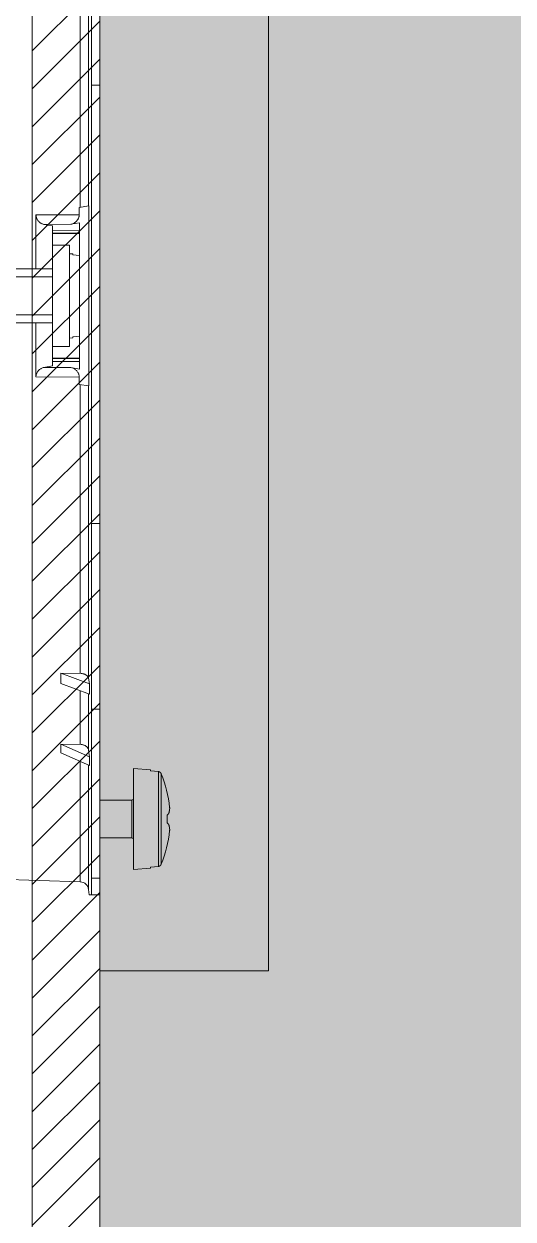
# Model space of a CAD drawing. Header units: millimetres. Extents: x -853320 to 19484, y -510814 to 9708.
# Drawn here: x 14129.4 to 14158.4, y 7631.1 to 7701.9 of the extents above; entities that cross this region are included whole.
import ezdxf

# ---------------------------------------------------------------- set-up
doc = ezdxf.new("R2010")
doc.units = ezdxf.units.MM
doc.layers.add('.', color=8, linetype='Continuous')
for name, color, linetype, lineweight in [('F_BETACRYL o CORIAN', 123, 'Continuous', 5), ('F_DIBOND_soffitto_cassone', 7, 'Continuous', 5), ('F_ELETTRICO', 22, 'Continuous', 5), ('F_IMPIANTO IDRAULICO', 7, 'Continuous', 5), ('F_MINERAL WALL', 6, 'Continuous', 5)]:
    doc.layers.add(name, color=color, linetype=linetype, lineweight=lineweight)

# ---------------------------------------------------------------- blocks, each defined once
blk = doc.blocks.new('MOBILE LAVABO_bagno doppia_pianta_rev.02')
at = {"layer": '.', "lineweight": 5, "transparency": 33554687}
h = blk.add_hatch(color=256, dxfattribs=at)
h.dxf.hatch_style = 1
edge = h.paths.add_edge_path(flags=16)
edge.add_line((4934.269, -5797.197), (4934.269, -6079.197))
edge.add_arc((4925.269, -6079.197), 9, -90, 0, ccw=False)
edge.add_line((4925.269, -6088.197), (4503.269, -6088.197))
edge.add_arc((4503.269, -6079.197), 9, 180, 270, ccw=False)
edge.add_line((4494.269, -6079.197), (4494.269, -5797.197))
edge.add_arc((4503.269, -5797.197), 9, 90, 180, ccw=False)
edge.add_line((4503.269, -5788.197), (4925.269, -5788.197))
edge.add_arc((4925.269, -5797.197), 9, 0, 90, ccw=False)
h.paths.add_polyline_path([(4314.269, -6188.197), (5114.269, -6188.197), (5114.269, -5668.197), (4314.269, -5668.197)])
at = {"layer": 'F_BETACRYL o CORIAN'}
blk.add_lwpolyline([(4314.269, -6188.197), (5114.269, -6188.197), (5114.269, -5668.197), (4314.269, -5668.197)], close=True, dxfattribs=at)
blk = doc.blocks.new('SCATOLA INCASSO_1 P_sezione e pianta')
at = {"layer": 'F_ELETTRICO', "transparency": 33554508}
h = blk.add_hatch(color=5, dxfattribs=at)
h.dxf.hatch_style = 1
h.paths.add_polyline_path([(55422.364, -13644.128), (55432.364, -13644.128), (55432.364, -13724.128), (55422.364, -13724.128)])
at = {"layer": 'F_ELETTRICO'}
for p, q in [((55432.364, -13719.628), (55432.364, -13648.628)), ((55432.864, -13719.628), (55432.864, -13648.628)), ((55433.029, -13678.793), (55433.029, -13661.467)), ((55433.518, -13678.871), (55433.518, -13661.753)), ((55432.864, -13671.645), (55432.364, -13671.645)), ((55433.017, -13689.463), (55433.017, -13678.793)), ((55433.585, -13678.881), (55433.017, -13678.793)), ((55433.585, -13679.318), (55433.585, -13678.881)), ((55436.147, -13679.326), (55433.585, -13679.318)), ((55436.147, -13679.326), (55436.147, -13682.528)), ((55433.564, -13688.461), (55433.564, -13679.795)), ((55434.074, -13679.883), (55433.564, -13679.795)), ((55433.564, -13680.243), (55435.164, -13680.248)), ((55433.564, -13680.412), (55435.164, -13680.407)), ((55435.164, -13680.433), (55433.564, -13680.433)), ((55435.674, -13679.888), (55434.074, -13679.883)), ((55435.164, -13679.977), (55435.674, -13679.888)), ((55435.164, -13688.279), (55435.164, -13679.977)), ((55434.164, -13687.128), (55434.164, -13681.128)), ((55434.164, -13681.128), (55435.164, -13681.128)), ((55433.964, -13681.696), (55433.564, -13681.732)), ((55433.964, -13681.645), (55434.164, -13681.628)), ((55433.964, -13681.645), (55433.964, -13681.696)), ((55437.364, -13682.528), (55435.164, -13682.528)), ((55435.164, -13683.003), (55438.092, -13683.003)), ((55435.164, -13685.253), (55438.092, -13685.253)), ((55437.364, -13685.728), (55435.164, -13685.728)), ((55436.147, -13685.728), (55436.147, -13688.93)), ((55433.564, -13686.524), (55433.964, -13686.559)), ((55433.964, -13686.559), (55433.964, -13686.61)), ((55433.964, -13686.61), (55434.164, -13686.628)), ((55434.164, -13687.128), (55435.164, -13687.128)), ((55435.164, -13687.822), (55433.564, -13687.822)), ((55433.564, -13687.844), (55435.164, -13687.849)), ((55433.564, -13688.012), (55435.164, -13688.008)), ((55433.564, -13688.461), (55434.074, -13688.372)), ((55433.585, -13688.937), (55436.147, -13688.93)), ((55433.585, -13689.374), (55433.585, -13688.937)), ((55434.074, -13688.372), (55435.674, -13688.367)), ((55435.674, -13688.367), (55435.164, -13688.279)), ((55433.585, -13689.374), (55433.017, -13689.463)), ((55433.029, -13706.789), (55433.029, -13689.463)), ((55433.518, -13706.503), (55433.518, -13689.385)), ((55432.864, -13697.61), (55432.364, -13697.61)), ((55432.976, -13707.116), (55434.664, -13706.49)), ((55434.664, -13706.49), (55433.469, -13706.503)), ((55434.664, -13707.102), (55434.664, -13706.49)), ((55432.976, -13707.116), (55433.029, -13706.789)), ((55432.976, -13707.729), (55434.664, -13707.102)), ((55432.976, -13707.729), (55432.976, -13707.116)), ((55433.029, -13711.05), (55433.029, -13707.709)), ((55433.518, -13710.71), (55433.518, -13707.528)), ((55432.364, -13708.628), (55432.864, -13708.628)), ((55432.976, -13711.441), (55434.664, -13710.694)), ((55434.664, -13710.694), (55433.469, -13710.71)), ((55434.664, -13710.694), (55434.664, -13711.208)), ((55432.976, -13711.441), (55433.029, -13711.05)), ((55432.976, -13711.955), (55434.664, -13711.208)), ((55432.976, -13711.955), (55432.976, -13711.441)), ((55429.364, -13712.278), (55428.893, -13712.32)), ((55428.893, -13717.936), (55428.893, -13712.32)), ((55429.364, -13712.215), (55430.364, -13712.128)), ((55429.364, -13712.215), (55429.364, -13712.278)), ((55430.364, -13718.128), (55430.364, -13712.128)), ((55433.029, -13719.305), (55433.029, -13711.931)), ((55433.518, -13718.858), (55433.518, -13711.715)), ((55428.727, -13717.812), (55428.727, -13712.443)), ((55428.223, -13714.446), (55428.222, -13714.473)), ((55430.464, -13714.003), (55432.364, -13714.003)), ((55430.464, -13714.003), (55430.464, -13716.253)), ((55428.222, -13714.473), (55428.22, -13714.5)), ((55428.271, -13714.783), (55428.274, -13714.795)), ((55428.274, -13714.795), (55428.283, -13714.807)), ((55428.37, -13715.356), (55428.37, -13714.9)), ((55428.22, -13715.755), (55428.222, -13715.783)), ((55428.222, -13715.783), (55428.223, -13715.81)), ((55428.271, -13715.473), (55428.268, -13715.486)), ((55428.271, -13715.473), (55428.274, -13715.46)), ((55430.464, -13716.253), (55432.364, -13716.253)), ((55428.893, -13717.936), (55429.364, -13717.978)), ((55429.364, -13717.978), (55429.364, -13718.04)), ((55429.364, -13718.04), (55430.364, -13718.128)), ((55432.364, -13718.628), (55432.864, -13718.628)), ((55446.896, -13718.426), (55433.518, -13718.858)), ((55433.029, -13719.305), (55432.995, -13719.628)), ((55432.995, -13719.628), (55432.364, -13719.628))]:
    blk.add_line(p, q, dxfattribs=at)
at = {"layer": 'F_ELETTRICO', "color": 5}
blk.add_lwpolyline([(55422.364, -13644.128), (55432.364, -13644.128), (55432.364, -13724.128), (55422.364, -13724.128)], close=True, dxfattribs=at)
at = {"layer": 'F_ELETTRICO'}
for points in [[(55434.074, -13679.883), (55434.03, -13679.873), (55433.987, -13679.86), (55433.946, -13679.845), (55433.908, -13679.827), (55433.871, -13679.806), (55433.837, -13679.783), (55433.805, -13679.759), (55433.775, -13679.733), (55433.747, -13679.705), (55433.721, -13679.676), (55433.697, -13679.646), (55433.676, -13679.615), (55433.656, -13679.583), (55433.639, -13679.55), (55433.625, -13679.516), (55433.612, -13679.483), (55433.602, -13679.449), (55433.595, -13679.416), (55433.589, -13679.383), (55433.586, -13679.351), (55433.585, -13679.318)], [(55436.147, -13679.326), (55436.146, -13679.357), (55436.143, -13679.389), (55436.138, -13679.421), (55436.131, -13679.455), (55436.121, -13679.489), (55436.109, -13679.522), (55436.095, -13679.556), (55436.078, -13679.59), (55436.059, -13679.622), (55436.038, -13679.653), (55436.015, -13679.683), (55435.99, -13679.712), (55435.963, -13679.74), (55435.934, -13679.766), (55435.903, -13679.79), (55435.869, -13679.813), (55435.833, -13679.834), (55435.796, -13679.852), (55435.757, -13679.867), (55435.716, -13679.879), (55435.674, -13679.888)], [(55433.585, -13688.937), (55433.586, -13688.905), (55433.589, -13688.872), (55433.595, -13688.839), (55433.602, -13688.806), (55433.612, -13688.773), (55433.625, -13688.739), (55433.639, -13688.706), (55433.656, -13688.673), (55433.676, -13688.641), (55433.697, -13688.61), (55433.721, -13688.579), (55433.747, -13688.55), (55433.775, -13688.523), (55433.805, -13688.497), (55433.837, -13688.472), (55433.871, -13688.45), (55433.908, -13688.429), (55433.946, -13688.41), (55433.987, -13688.395), (55434.03, -13688.382), (55434.074, -13688.372)], [(55435.674, -13688.367), (55435.716, -13688.377), (55435.757, -13688.389), (55435.796, -13688.404), (55435.833, -13688.422), (55435.869, -13688.443), (55435.903, -13688.465), (55435.934, -13688.49), (55435.963, -13688.516), (55435.99, -13688.543), (55436.015, -13688.572), (55436.038, -13688.602), (55436.059, -13688.633), (55436.078, -13688.666), (55436.095, -13688.7), (55436.109, -13688.733), (55436.121, -13688.767), (55436.131, -13688.801), (55436.138, -13688.834), (55436.143, -13688.867), (55436.146, -13688.898), (55436.147, -13688.93)], [(55433.469, -13706.503), (55433.437, -13706.506), (55433.406, -13706.51), (55433.375, -13706.516), (55433.345, -13706.523), (55433.315, -13706.531), (55433.286, -13706.54), (55433.259, -13706.551), (55433.232, -13706.563), (55433.207, -13706.575), (55433.183, -13706.589), (55433.16, -13706.604), (55433.139, -13706.619), (55433.119, -13706.636), (55433.101, -13706.653), (55433.085, -13706.671), (55433.071, -13706.689), (55433.059, -13706.709), (55433.048, -13706.728), (55433.04, -13706.748), (55433.034, -13706.768), (55433.029, -13706.789)], [(55433.469, -13710.71), (55433.437, -13710.714), (55433.406, -13710.719), (55433.375, -13710.725), (55433.345, -13710.734), (55433.315, -13710.743), (55433.286, -13710.754), (55433.259, -13710.767), (55433.232, -13710.781), (55433.207, -13710.796), (55433.183, -13710.812), (55433.16, -13710.83), (55433.139, -13710.848), (55433.119, -13710.868), (55433.101, -13710.889), (55433.085, -13710.91), (55433.071, -13710.932), (55433.059, -13710.955), (55433.048, -13710.978), (55433.04, -13711.002), (55433.034, -13711.026), (55433.029, -13711.05)], [(55428.893, -13712.32), (55428.881, -13712.321), (55428.869, -13712.323), (55428.858, -13712.326), (55428.846, -13712.33), (55428.835, -13712.334), (55428.824, -13712.339), (55428.813, -13712.345), (55428.803, -13712.351), (55428.793, -13712.358), (55428.784, -13712.366), (55428.775, -13712.374), (55428.766, -13712.382), (55428.758, -13712.392), (55428.751, -13712.401), (55428.744, -13712.411), (55428.738, -13712.421), (55428.732, -13712.432), (55428.727, -13712.443)], [(55428.22, -13714.5), (55428.222, -13714.516), (55428.223, -13714.532), (55428.225, -13714.547), (55428.227, -13714.561), (55428.229, -13714.575), (55428.231, -13714.588), (55428.233, -13714.602), (55428.235, -13714.614), (55428.237, -13714.627), (55428.239, -13714.64), (55428.242, -13714.653), (55428.244, -13714.666), (55428.247, -13714.679), (55428.249, -13714.691), (55428.252, -13714.704), (55428.255, -13714.717), (55428.258, -13714.73), (55428.261, -13714.744), (55428.264, -13714.757), (55428.268, -13714.77), (55428.271, -13714.783)], [(55428.283, -13714.807), (55428.292, -13714.818), (55428.302, -13714.83), (55428.312, -13714.841), (55428.323, -13714.853), (55428.334, -13714.865), (55428.346, -13714.876), (55428.358, -13714.888), (55428.37, -13714.9)], [(55428.268, -13715.486), (55428.264, -13715.499), (55428.261, -13715.512), (55428.258, -13715.525), (55428.255, -13715.538), (55428.252, -13715.551), (55428.249, -13715.564), (55428.247, -13715.577), (55428.244, -13715.59), (55428.242, -13715.602), (55428.239, -13715.615), (55428.237, -13715.628), (55428.235, -13715.641), (55428.233, -13715.654), (55428.231, -13715.667), (55428.229, -13715.681), (55428.227, -13715.694), (55428.225, -13715.709), (55428.223, -13715.724), (55428.222, -13715.739), (55428.22, -13715.755)], [(55428.37, -13715.356), (55428.358, -13715.368), (55428.346, -13715.379), (55428.334, -13715.391), (55428.323, -13715.402), (55428.312, -13715.414), (55428.302, -13715.426), (55428.292, -13715.437), (55428.283, -13715.449), (55428.274, -13715.46)], [(55428.727, -13717.812), (55428.732, -13717.823), (55428.738, -13717.834), (55428.744, -13717.845), (55428.751, -13717.855), (55428.758, -13717.864), (55428.766, -13717.873), (55428.775, -13717.882), (55428.784, -13717.89), (55428.793, -13717.898), (55428.803, -13717.904), (55428.814, -13717.911), (55428.824, -13717.916), (55428.835, -13717.921), (55428.846, -13717.926), (55428.858, -13717.929), (55428.87, -13717.932), (55428.881, -13717.934), (55428.893, -13717.936)]]:
    blk.add_lwpolyline(points, dxfattribs=at)
for centre, radius, start, end in [((55435.164, -13715.128), 6.974, 157.36168, 174.38909), ((55430.464, -13713.903), 0.1, 180.0001, 270), ((55435.164, -13715.128), 6.974, 185.6109, 202.63832), ((55430.464, -13716.353), 0.1, 90, 179.9999), ((55433.526, -13719.358), 0.5, 91, 174)]:
    blk.add_arc(centre, radius, start, end, dxfattribs=at)
blk = doc.blocks.new('BAGNO_camera doppia_rev.02_pianta')
at = {"layer": 'F_MINERAL WALL'}
h = blk.add_hatch(dxfattribs=at)
h.set_pattern_fill('ANSI31', color=256, scale=0.5)
h.set_pattern_definition([(45, (-4.5022, -644), (-1.122532015, 1.122532015), [])])
h.paths.add_polyline_path([(32026.616, 22996.66), (32022.616, 22996.66), (32022.616, 22496.66), (32026.616, 22496.66)])
blk.add_lwpolyline([(32026.616, 22996.66), (32022.616, 22996.66), (32022.616, 22496.66), (32026.616, 22496.66)], close=True, dxfattribs=at)
at = {"layer": 'F_DIBOND_soffitto_cassone', "color": 1, "xscale": -1}
blk.add_blockref('SCATOLA INCASSO_1 P_sezione e pianta', (87458.98, 36482.788), dxfattribs=at)

msp = doc.modelspace()

# ---------------------------------------------------------------- block references
at = {"layer": 'F_IMPIANTO IDRAULICO', "color": 1}
for name, p in [('BAGNO_camera doppia_rev.02_pianta', (-17892.766, -15112.845)), ('MOBILE LAVABO_bagno doppia_pianta_rev.02', (9819.582, 13547.012))]:
    msp.add_blockref(name, p, dxfattribs=at)

doc.saveas('drawing.dxf')
